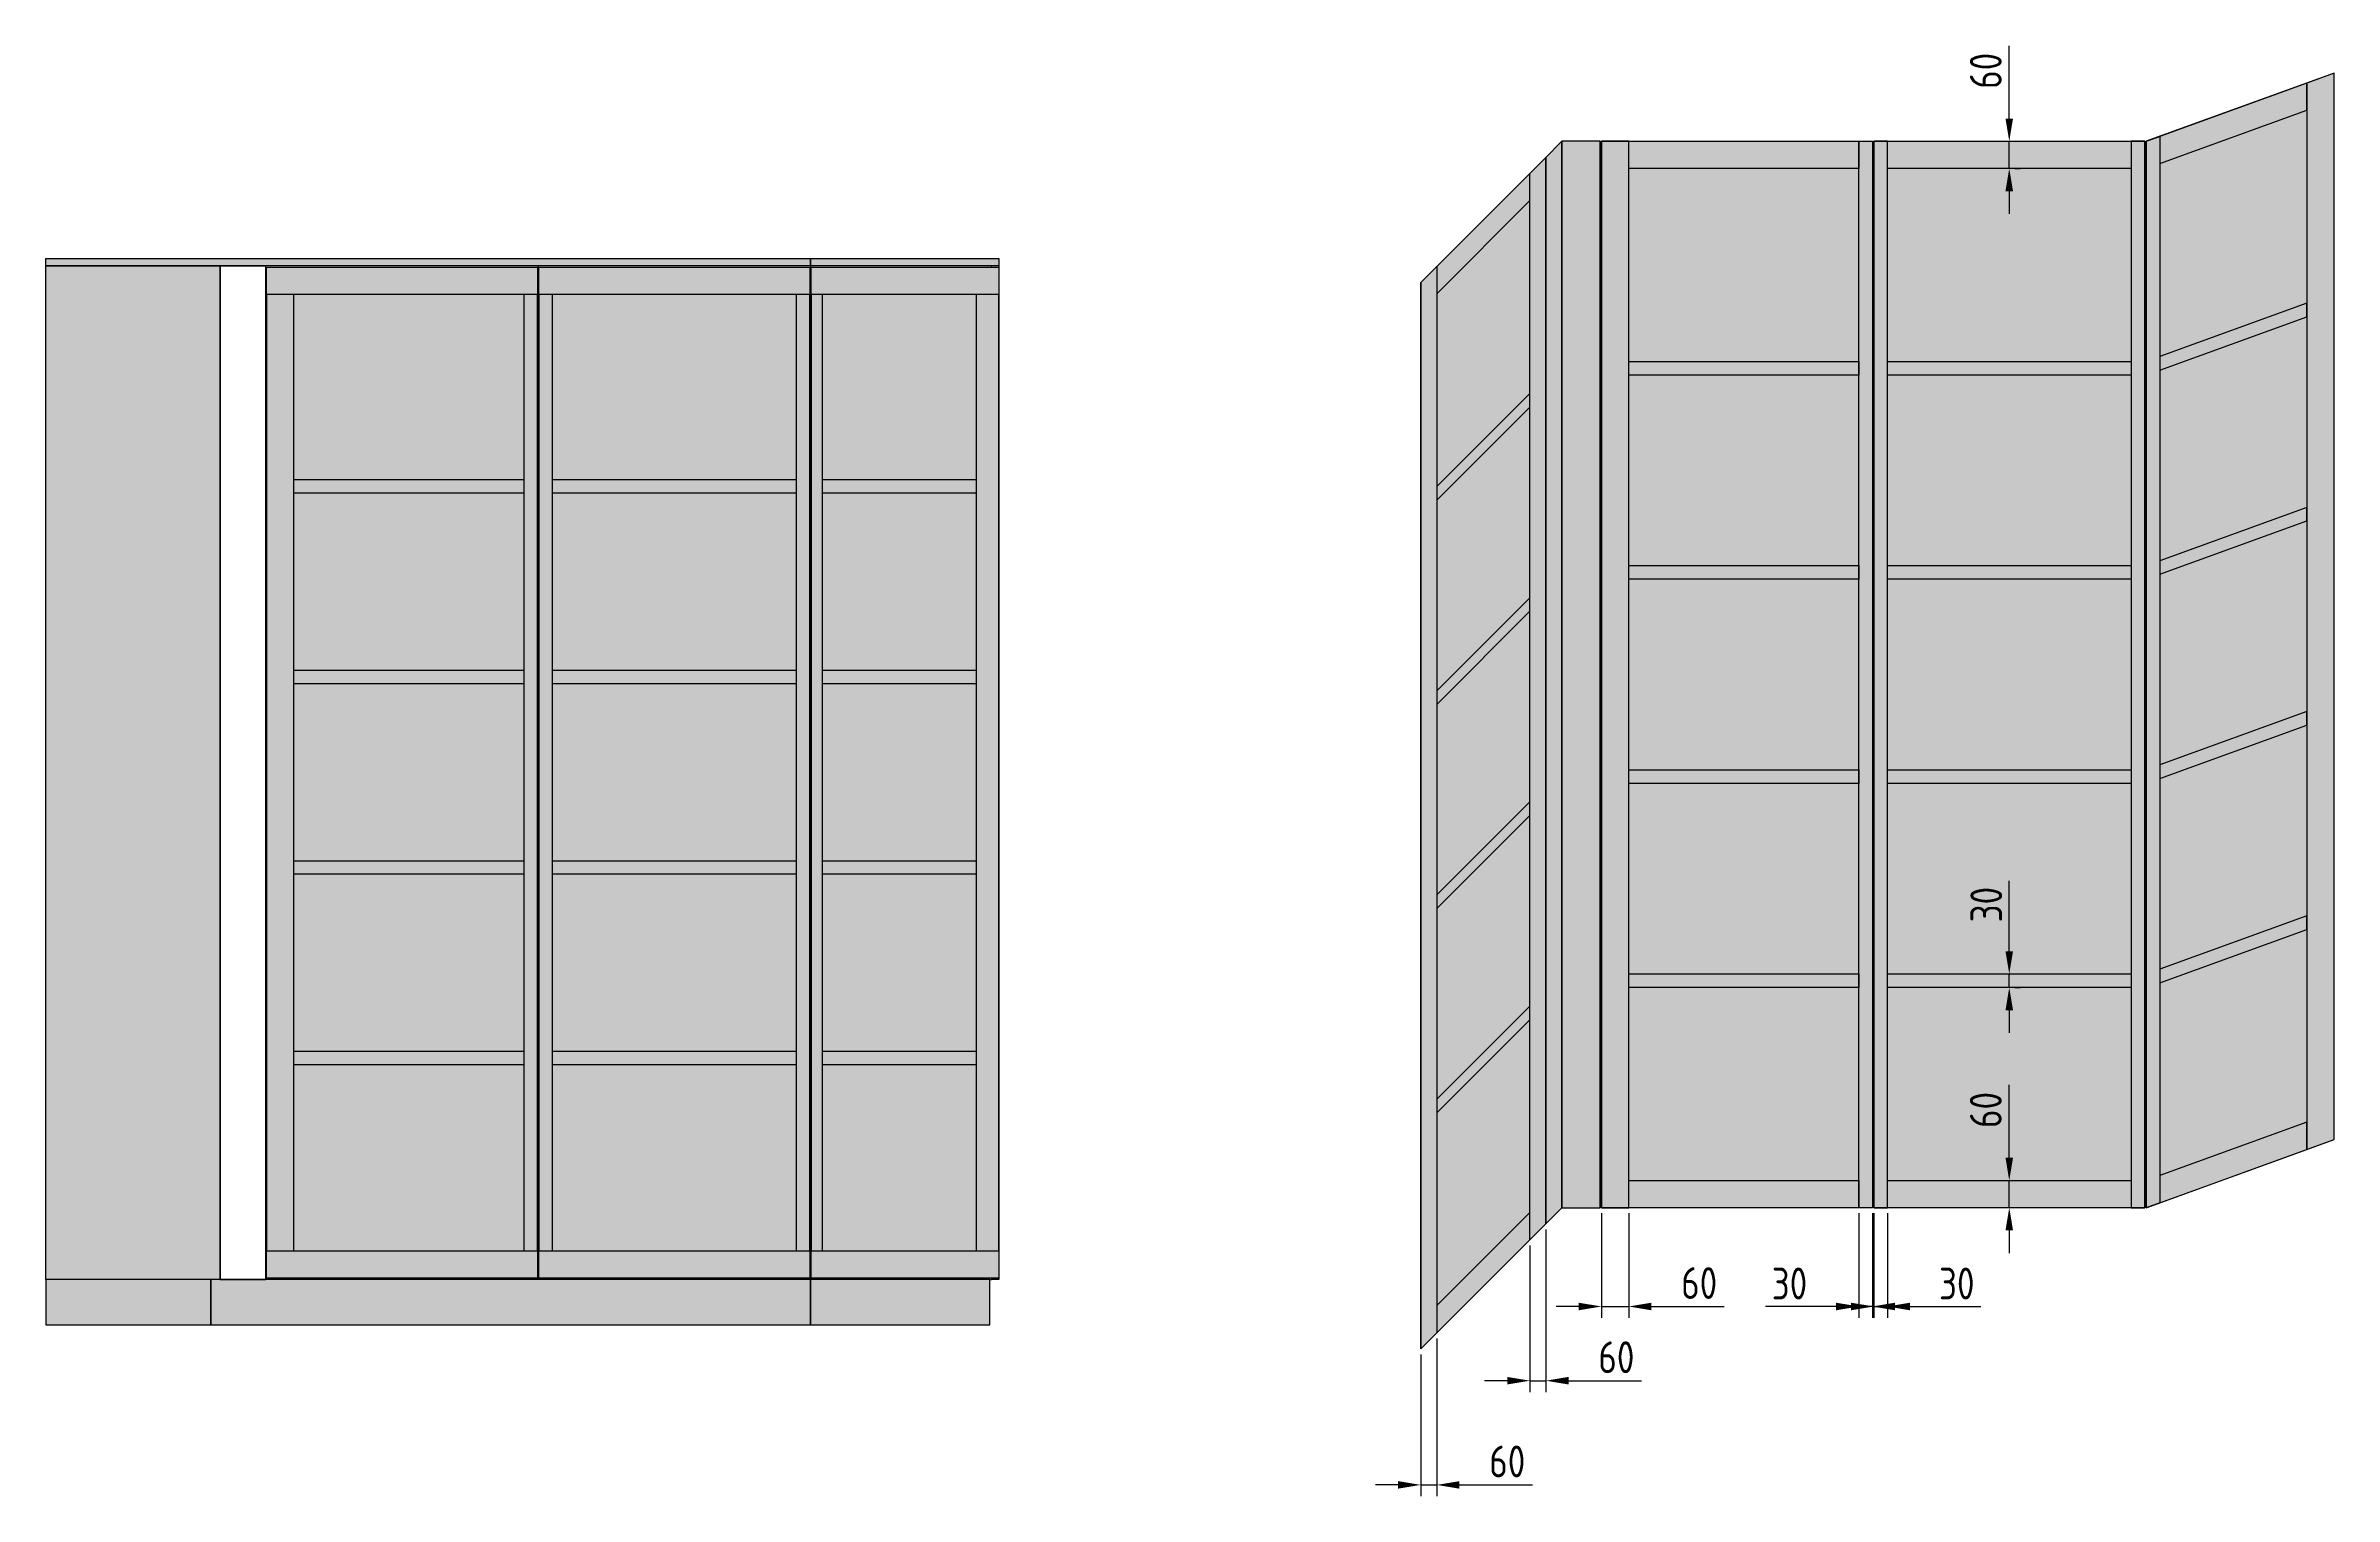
# Model space of a CAD drawing. Header units: millimetres. Extents: x 1713 to 34496, y -3951 to 7152.
# Drawn here: x 1713 to 6755, y 3052 to 6249 of the extents above; entities that cross this region are included whole.
import ezdxf

# ---------------------------------------------------------------- set-up
doc = ezdxf.new("R2010")
doc.units = ezdxf.units.MM
doc.layers.add('awcad.layer.СКД_технические_средства', color=7, linetype='Continuous', lineweight=30)
doc.styles.add('awcad.labels', font='eskd.shx')
doc.dimstyles.new('awcad.dim.building', dxfattribs={"dimtxt": 3.5, "dimasz": 2.5, "dimexe": 1.25, "dimexo": 0.625, "dimtad": 1, "dimtxsty": 'awcad.labels', "dimcen": 2.5, "dimadec": 0, "dimazin": 0, "dimtfac": 1, "dimtmove": 0, "dimatfit": 3, "dimldrblk": 'NONE', "dimfxl": 1, "dimarcsym": 0})

# ---------------------------------------------------------------- blocks, each defined once
blk = doc.blocks.new('*D81')
at = {"layer": 'awcad.layer.СКД_технические_средства', "color": 0, "linetype": 'ByBlock', "lineweight": -2, "transparency": 16777216}
for p, q in [((5140.2, 3675.8), (5140.2, 3445.5)), ((5200.2, 3675.8), (5200.2, 3445.5)), ((5090.2, 3470.5), (5040.2, 3470.5)), ((5140.2, 3470.5), (5200.2, 3470.5)), ((5250.2, 3470.5), (5410.8, 3470.5))]:
    blk.add_line(p, q, dxfattribs=at)
at = {"layer": 'awcad.layer.СКД_технические_средства', "color": 0, "linetype": 'ByBlock', "transparency": 16777216}
for points in [[(5090.2, 3478.8), (5090.2, 3462.1), (5140.2, 3470.5)], [(5250.2, 3478.8), (5250.2, 3462.1), (5200.2, 3470.5)]]:
    blk.add_solid(points, dxfattribs=at)
at = {"layer": 'Defpoints', "color": 0, "linetype": 'ByBlock', "transparency": 16777216}
for p in [(5140.2, 3688.3), (5200.2, 3688.3), (5200.2, 3470.5)]:
    blk.add_point(p, dxfattribs=at)
at = {"layer": 'awcad.layer.СКД_технические_средства', "color": 0, "linetype": 'ByBlock', "lineweight": -2, "transparency": 16777216, "insert": (5355.5, 3522.1), "char_height": 70, "attachment_point": 5, "style": 'awcad.labels'}
blk.add_mtext('60', dxfattribs=at)
blk = doc.blocks.new('_None')
blk = doc.blocks.new('*D78')
at = {"layer": 'awcad.layer.СКД_технические_средства', "color": 0, "linetype": 'ByBlock', "lineweight": -2, "transparency": 16777216}
for p, q in [((5707.2, 3675.8), (5707.2, 3445.5)), ((5737.2, 3675.8), (5737.2, 3445.5)), ((5657.2, 3470.5), (5501.6, 3470.5)), ((5737.2, 3470.5), (5707.2, 3470.5)), ((5787.2, 3470.5), (5837.2, 3470.5))]:
    blk.add_line(p, q, dxfattribs=at)
at = {"layer": 'awcad.layer.СКД_технические_средства', "color": 0, "linetype": 'ByBlock', "transparency": 16777216}
for points in [[(5657.2, 3478.8), (5657.2, 3462.1), (5707.2, 3470.5)], [(5787.2, 3478.8), (5787.2, 3462.1), (5737.2, 3470.5)]]:
    blk.add_solid(points, dxfattribs=at)
at = {"layer": 'Defpoints', "color": 0, "linetype": 'ByBlock', "transparency": 16777216}
for p in [(5707.2, 3688.3), (5737.2, 3688.3), (5737.2, 3470.5)]:
    blk.add_point(p, dxfattribs=at)
at = {"layer": 'awcad.layer.СКД_технические_средства', "color": 0, "linetype": 'ByBlock', "lineweight": -2, "transparency": 16777216, "insert": (5554.4, 3521.1), "char_height": 70, "attachment_point": 5, "style": 'awcad.labels'}
blk.add_mtext('30', dxfattribs=at)
blk = doc.blocks.new('*D75')
at = {"layer": 'awcad.layer.СКД_технические_средства', "color": 0, "linetype": 'ByBlock', "lineweight": -2, "transparency": 16777216}
for p, q in [((5740.2, 3675.8), (5740.2, 3445.5)), ((5770.2, 3675.8), (5770.2, 3445.5)), ((5690.2, 3470.5), (5640.2, 3470.5)), ((5740.2, 3470.5), (5770.2, 3470.5)), ((5820.2, 3470.5), (5975.8, 3470.5))]:
    blk.add_line(p, q, dxfattribs=at)
at = {"layer": 'awcad.layer.СКД_технические_средства', "color": 0, "linetype": 'ByBlock', "transparency": 16777216}
for points in [[(5690.2, 3478.8), (5690.2, 3462.1), (5740.2, 3470.5)], [(5820.2, 3478.8), (5820.2, 3462.1), (5770.2, 3470.5)]]:
    blk.add_solid(points, dxfattribs=at)
at = {"layer": 'Defpoints', "color": 0, "linetype": 'ByBlock', "transparency": 16777216}
for p in [(5740.2, 3688.3), (5770.2, 3688.3), (5770.2, 3470.5)]:
    blk.add_point(p, dxfattribs=at)
at = {"layer": 'awcad.layer.СКД_технические_средства', "color": 0, "linetype": 'ByBlock', "lineweight": -2, "transparency": 16777216, "insert": (5923, 3521.1), "char_height": 70, "attachment_point": 5, "style": 'awcad.labels'}
blk.add_mtext('30', dxfattribs=at)
blk = doc.blocks.new('*D84')
at = {"layer": 'awcad.layer.СКД_технические_средства', "color": 0, "linetype": 'ByBlock', "lineweight": -2, "transparency": 16777216}
for p, q in [((4777.4, 3400), (4777.4, 3052.3)), ((4742.1, 3364.6), (4742.1, 3052.3)), ((4692.1, 3077.3), (4642.1, 3077.3)), ((4742.1, 3077.3), (4777.4, 3077.3)), ((4827.4, 3077.3), (4988, 3077.3))]:
    blk.add_line(p, q, dxfattribs=at)
at = {"layer": 'awcad.layer.СКД_технические_средства', "color": 0, "linetype": 'ByBlock', "transparency": 16777216}
for points in [[(4692.1, 3085.6), (4692.1, 3069), (4742.1, 3077.3)], [(4827.4, 3085.6), (4827.4, 3069), (4777.4, 3077.3)]]:
    blk.add_solid(points, dxfattribs=at)
at = {"layer": 'Defpoints', "color": 0, "linetype": 'ByBlock', "transparency": 16777216}
for p in [(4777.4, 3412.5), (4742.1, 3377.1), (4777.4, 3077.3)]:
    blk.add_point(p, dxfattribs=at)
at = {"layer": 'awcad.layer.СКД_технические_средства', "color": 0, "linetype": 'ByBlock', "lineweight": -2, "transparency": 16777216, "insert": (4932.7, 3129), "char_height": 70, "attachment_point": 5, "style": 'awcad.labels'}
blk.add_mtext('60', dxfattribs=at)
blk = doc.blocks.new('*D87')
at = {"layer": 'awcad.layer.СКД_технические_средства', "color": 0, "linetype": 'ByBlock', "lineweight": -2, "transparency": 16777216}
for p, q in [((5017.8, 3640.4), (5017.8, 3281.9)), ((4982.5, 3605), (4982.5, 3281.9)), ((4932.5, 3306.9), (4882.5, 3306.9)), ((4982.5, 3306.9), (5017.8, 3306.9)), ((5067.8, 3306.9), (5228.4, 3306.9))]:
    blk.add_line(p, q, dxfattribs=at)
at = {"layer": 'awcad.layer.СКД_технические_средства', "color": 0, "linetype": 'ByBlock', "transparency": 16777216}
for points in [[(4932.5, 3315.3), (4932.5, 3298.6), (4982.5, 3306.9)], [(5067.8, 3315.3), (5067.8, 3298.6), (5017.8, 3306.9)]]:
    blk.add_solid(points, dxfattribs=at)
at = {"layer": 'Defpoints', "color": 0, "linetype": 'ByBlock', "transparency": 16777216}
for p in [(5017.8, 3652.9), (4982.5, 3617.5), (5017.8, 3306.9)]:
    blk.add_point(p, dxfattribs=at)
at = {"layer": 'awcad.layer.СКД_технические_средства', "color": 0, "linetype": 'ByBlock', "lineweight": -2, "transparency": 16777216, "insert": (5173.1, 3358.6), "char_height": 70, "attachment_point": 5, "style": 'awcad.labels'}
blk.add_mtext('60', dxfattribs=at)
blk = doc.blocks.new('*D90')
at = {"layer": 'awcad.layer.СКД_технические_средства', "color": 0, "linetype": 'ByBlock', "lineweight": -2, "transparency": 16777216}
for p, q in [((6038.7, 3798.3), (6038.7, 3958.9)), ((6038.7, 3688.3), (6038.7, 3748.3)), ((6051.2, 3748.3), (6063.7, 3748.3)), ((6051.2, 3688.3), (6063.7, 3688.3)), ((6038.7, 3638.3), (6038.7, 3588.3))]:
    blk.add_line(p, q, dxfattribs=at)
at = {"layer": 'awcad.layer.СКД_технические_средства', "color": 0, "linetype": 'ByBlock', "transparency": 16777216}
for points in [[(6030.4, 3798.3), (6047, 3798.3), (6038.7, 3748.3)], [(6030.4, 3638.3), (6047, 3638.3), (6038.7, 3688.3)]]:
    blk.add_solid(points, dxfattribs=at)
at = {"layer": 'Defpoints', "color": 0, "linetype": 'ByBlock', "transparency": 16777216}
for p in [(6038.7, 3748.3), (6038.7, 3748.3), (6038.7, 3688.3)]:
    blk.add_point(p, dxfattribs=at)
at = {"layer": 'awcad.layer.СКД_технические_средства', "color": 0, "linetype": 'ByBlock', "lineweight": -2, "transparency": 16777216, "insert": (5987, 3903.6), "char_height": 70, "attachment_point": 5, "rotation": 90, "style": 'awcad.labels'}
blk.add_mtext('60', dxfattribs=at)
blk = doc.blocks.new('*D93')
at = {"layer": 'awcad.layer.СКД_технические_средства', "color": 0, "linetype": 'ByBlock', "lineweight": -2, "transparency": 16777216}
for p, q in [((6038.7, 4253.3), (6038.7, 4408.9)), ((6038.7, 4173.3), (6038.7, 4203.3)), ((6051.2, 4203.3), (6063.7, 4203.3)), ((6051.2, 4173.3), (6063.7, 4173.3)), ((6038.7, 4123.3), (6038.7, 4073.3))]:
    blk.add_line(p, q, dxfattribs=at)
at = {"layer": 'awcad.layer.СКД_технические_средства', "color": 0, "linetype": 'ByBlock', "transparency": 16777216}
for points in [[(6030.4, 4253.3), (6047, 4253.3), (6038.7, 4203.3)], [(6030.4, 4123.3), (6047, 4123.3), (6038.7, 4173.3)]]:
    blk.add_solid(points, dxfattribs=at)
at = {"layer": 'Defpoints', "color": 0, "linetype": 'ByBlock', "transparency": 16777216}
for p in [(6038.7, 4203.3), (6038.7, 4203.3), (6038.7, 4173.3)]:
    blk.add_point(p, dxfattribs=at)
at = {"layer": 'awcad.layer.СКД_технические_средства', "color": 0, "linetype": 'ByBlock', "lineweight": -2, "transparency": 16777216, "insert": (5988.1, 4356.1), "char_height": 70, "attachment_point": 5, "rotation": 90, "style": 'awcad.labels'}
blk.add_mtext('30', dxfattribs=at)
blk = doc.blocks.new('*D96')
at = {"layer": 'awcad.layer.СКД_технические_средства', "color": 0, "linetype": 'ByBlock', "lineweight": -2, "transparency": 16777216}
for p, q in [((6038.7, 6088.3), (6038.7, 6248.9)), ((6038.7, 5978.3), (6038.7, 6038.3)), ((6051.2, 6038.3), (6063.7, 6038.3)), ((6051.2, 5978.3), (6063.7, 5978.3)), ((6038.7, 5928.3), (6038.7, 5878.3))]:
    blk.add_line(p, q, dxfattribs=at)
at = {"layer": 'awcad.layer.СКД_технические_средства', "color": 0, "linetype": 'ByBlock', "transparency": 16777216}
for points in [[(6030.4, 6088.3), (6047, 6088.3), (6038.7, 6038.3)], [(6030.4, 5928.3), (6047, 5928.3), (6038.7, 5978.3)]]:
    blk.add_solid(points, dxfattribs=at)
at = {"layer": 'Defpoints', "color": 0, "linetype": 'ByBlock', "transparency": 16777216}
for p in [(6038.7, 6038.3), (6038.7, 6038.3), (6038.7, 5978.3)]:
    blk.add_point(p, dxfattribs=at)
at = {"layer": 'awcad.layer.СКД_технические_средства', "color": 0, "linetype": 'ByBlock', "lineweight": -2, "transparency": 16777216, "insert": (5987, 6193.6), "char_height": 70, "attachment_point": 5, "rotation": 90, "style": 'awcad.labels'}
blk.add_mtext('60', dxfattribs=at)

msp = doc.modelspace()

# ---------------------------------------------------------------- hatches: boundary and pattern name
h = msp.add_hatch(color=41)
h.dxf.hatch_style = 1
h.paths.add_polyline_path([(4742.064, 3377.129), (5017.836, 3652.901), (5017.836, 6002.901), (4742.064, 5727.129)])
h.paths.add_polyline_path([(5017.836, 3652.901), (5053.191, 3688.256), (5053.191, 6038.256), (5017.836, 6002.901)])
h.paths.add_polyline_path([(5137.191, 6038.256), (5053.191, 6038.256), (5053.191, 3688.256), (5137.191, 3688.256)])
h.paths.add_polyline_path([(5737.191, 3688.256), (5140.191, 3688.256), (5140.191, 6038.256), (5737.191, 6038.256)])
h.paths.add_polyline_path([(6337.191, 3688.256), (5740.191, 3688.256), (5740.191, 6038.256), (6337.191, 6038.256)])
h.paths.add_polyline_path([(6340.191, 3688.256), (6754.691, 3838.256), (6754.691, 6188.256), (6340.191, 6038.256)])
h = msp.add_hatch(color=34)
h.dxf.hatch_style = 1
h.paths.add_polyline_path([(6694.691, 6166.699), (6370.191, 6049.113), (6370.191, 5989.113), (6694.691, 6106.699)])
h = msp.add_hatch(color=34)
h.dxf.hatch_style = 1
h.paths.add_polyline_path([(6694.691, 6166.699), (6694.691, 3816.699), (6754.691, 3838.256), (6754.691, 6188.256)])
h = msp.add_hatch(color=34)
h.dxf.hatch_style = 1
h.paths.add_polyline_path([(5017.836, 6002.901), (5017.836, 3652.901), (4982.48, 3617.546), (4982.48, 5967.546)])
h = msp.add_hatch(color=34)
h.dxf.hatch_style = 1
h.paths.add_polyline_path([(5140.191, 6038.256), (5140.191, 3688.256), (5200.191, 3688.256), (5200.191, 6038.256)])
h = msp.add_hatch(color=34)
h.dxf.hatch_style = 1
h.paths.add_polyline_path([(5200.191, 6038.256), (5707.191, 6038.256), (5707.191, 5978.256), (5200.191, 5978.256)])
h = msp.add_hatch(color=34)
h.dxf.hatch_style = 1
h.paths.add_polyline_path([(5737.191, 6038.256), (5737.191, 3688.256), (5707.191, 3688.256), (5707.191, 6038.256)])
h = msp.add_hatch(color=34)
h.dxf.hatch_style = 1
h.paths.add_polyline_path([(5740.191, 6038.256), (5740.191, 3688.256), (5770.191, 3688.256), (5770.191, 6038.256)])
h = msp.add_hatch(color=34)
h.dxf.hatch_style = 1
h.paths.add_polyline_path([(5770.191, 6038.256), (6307.191, 6038.256), (6307.191, 5978.256), (5770.191, 5978.256)])
h = msp.add_hatch(color=34)
h.dxf.hatch_style = 1
h.paths.add_polyline_path([(6307.191, 6038.256), (6307.191, 3688.256), (6337.191, 3688.256), (6337.191, 6038.256)])
h = msp.add_hatch(color=34)
h.dxf.hatch_style = 1
h.paths.add_polyline_path([(6370.191, 6049.113), (6370.191, 3699.113), (6340.191, 3688.256), (6340.191, 6038.256)])
h = msp.add_hatch(color=34)
h.dxf.hatch_style = 1
h.paths.add_polyline_path([(4982.48, 5907.546), (4982.48, 5967.546), (4777.419, 5762.485), (4777.419, 5702.485)])
h = msp.add_hatch(color=34)
h.dxf.hatch_style = 1
h.paths.add_polyline_path([(1712.685, 5763.94), (1712.685, 5779.94), (3397.685, 5779.94), (3397.685, 5763.94)], flags=17)
h.paths.add_polyline_path([(1712.685, 5763.94), (1712.685, 5779.94), (3397.685, 5779.94), (3397.685, 5763.94)], flags=17)
h = msp.add_hatch(color=34)
h.dxf.hatch_style = 1
h.paths.add_polyline_path([(1712.685, 5763.94), (1712.685, 5779.94), (3397.685, 5779.94), (3397.685, 5763.94)])
h = msp.add_hatch(color=34)
h.dxf.hatch_style = 1
h.paths.add_polyline_path([(2096.685, 3529.94), (1712.685, 3529.94), (1712.685, 5763.94), (2096.685, 5763.94)])
h = msp.add_hatch(color=41)
h.dxf.hatch_style = 1
h.paths.add_polyline_path([(2096.685, 3529.94), (2096.685, 5763.94), (2196.685, 5763.94), (2196.685, 3529.94)], flags=17)
edge = h.paths.add_edge_path(flags=17)
edge.add_line((2096.685, 3529.94), (2096.685, 5763.94))
edge.add_line((2096.685, 3529.94), (2196.685, 3529.94))
edge.add_line((2196.685, 5763.94), (2196.685, 3529.94))
edge.add_line((2096.685, 5763.94), (2196.685, 5763.94))
h.paths.add_polyline_path([(2196.685, 3529.94), (2096.685, 3529.94)], flags=0)
h = msp.add_hatch(color=41)
h.dxf.hatch_style = 1
h.paths.add_polyline_path([(2199.185, 3532.94), (2199.185, 5760.94), (2796.185, 5760.94), (2796.185, 3532.94)])
h = msp.add_hatch(color=34)
h.dxf.hatch_style = 1
h.paths.add_polyline_path([(2199.185, 5760.94), (2796.185, 5760.94), (2796.185, 5700.94), (2199.185, 5700.94)])
h = msp.add_hatch(color=41)
h.dxf.hatch_style = 1
h.paths.add_polyline_path([(2799.185, 3532.94), (2799.185, 5760.94), (3396.185, 5760.94), (3396.185, 3532.94)])
h = msp.add_hatch(color=34)
h.dxf.hatch_style = 1
h.paths.add_polyline_path([(2799.185, 5760.94), (3396.185, 5760.94), (3396.185, 5700.94), (2799.185, 5700.94)])
h = msp.add_hatch(color=34)
h.dxf.hatch_style = 1
h.paths.add_polyline_path([(3397.685, 5763.94), (3397.685, 5779.94), (3812.685, 5779.94), (3812.685, 5763.94)])
h = msp.add_hatch(color=41)
h.dxf.hatch_style = 1
h.paths.add_polyline_path([(3399.185, 3532.94), (3399.185, 5760.94), (3812.685, 5760.94), (3812.685, 3532.94)])
h = msp.add_hatch(color=34)
h.dxf.hatch_style = 1
h.paths.add_polyline_path([(3399.185, 5760.94), (3812.685, 5760.94), (3812.685, 5700.94), (3399.185, 5700.94)])
h = msp.add_hatch(color=34)
h.dxf.hatch_style = 1
h.paths.add_polyline_path([(4777.419, 5762.485), (4777.419, 3412.485), (4742.064, 3377.129), (4742.064, 5727.129)])
h = msp.add_hatch(color=34)
h.dxf.hatch_style = 1
h.paths.add_polyline_path([(2199.185, 5700.94), (2199.185, 3592.94), (2259.185, 3592.94), (2259.185, 5700.94)])
h = msp.add_hatch(color=34)
h.dxf.hatch_style = 1
h.paths.add_polyline_path([(2796.185, 5700.94), (2766.185, 5700.94), (2766.185, 3592.94), (2796.185, 3592.94)])
h = msp.add_hatch(color=34)
h.dxf.hatch_style = 1
h.paths.add_polyline_path([(2829.185, 5700.94), (2799.185, 5700.94), (2799.185, 3592.94), (2829.185, 3592.94)])
h = msp.add_hatch(color=34)
h.dxf.hatch_style = 1
h.paths.add_polyline_path([(3396.185, 5700.94), (3366.185, 5700.94), (3366.185, 3592.94), (3396.185, 3592.94)])
h = msp.add_hatch(color=34)
h.dxf.hatch_style = 1
h.paths.add_polyline_path([(3424.185, 5700.94), (3399.185, 5700.94), (3399.185, 3592.94), (3424.185, 3592.94)])
h = msp.add_hatch(color=34)
h.dxf.hatch_style = 1
h.paths.add_polyline_path([(3762.685, 5700.94), (3762.685, 3592.94), (3812.685, 3592.94), (3812.685, 5700.94)])
h = msp.add_hatch(color=34)
h.dxf.hatch_style = 1
h.paths.add_polyline_path([(6694.691, 5681.543), (6370.191, 5564.113), (6370.191, 5534.113), (6694.691, 5651.543)])
h = msp.add_hatch(color=34)
h.dxf.hatch_style = 1
h.paths.add_polyline_path([(5200.191, 5553.256), (5707.191, 5553.256), (5707.191, 5523.256), (5200.191, 5523.256)])
h = msp.add_hatch(color=34)
h.dxf.hatch_style = 1
h.paths.add_polyline_path([(5770.191, 5553.256), (6307.191, 5553.256), (6307.191, 5523.256), (5770.191, 5523.256)])
h = msp.add_hatch(color=34)
h.dxf.hatch_style = 1
h.paths.add_polyline_path([(4982.48, 5452.546), (4982.48, 5482.546), (4777.419, 5277.485), (4777.419, 5247.485)])
h = msp.add_hatch(color=34)
h.dxf.hatch_style = 1
h.paths.add_polyline_path([(2259.185, 5292.91), (2766.185, 5292.91), (2766.185, 5262.91), (2259.185, 5262.91)])
h = msp.add_hatch(color=34)
h.dxf.hatch_style = 1
h.paths.add_polyline_path([(2829.185, 5292.91), (3366.185, 5292.91), (3366.185, 5262.91), (2829.185, 5262.91)])
h = msp.add_hatch(color=34)
h.dxf.hatch_style = 1
h.paths.add_polyline_path([(3424.185, 5292.91), (3762.685, 5292.91), (3762.685, 5262.91), (3424.185, 5262.91)])
h = msp.add_hatch(color=34)
h.dxf.hatch_style = 1
h.paths.add_polyline_path([(6694.691, 5231.543), (6370.191, 5114.113), (6370.191, 5084.113), (6694.691, 5201.543)])
h = msp.add_hatch(color=34)
h.dxf.hatch_style = 1
h.paths.add_polyline_path([(5200.191, 5103.256), (5707.191, 5103.256), (5707.191, 5073.256), (5200.191, 5073.256)])
h = msp.add_hatch(color=34)
h.dxf.hatch_style = 1
h.paths.add_polyline_path([(5770.191, 5103.256), (6307.191, 5103.256), (6307.191, 5073.256), (5770.191, 5073.256)])
h = msp.add_hatch(color=34)
h.dxf.hatch_style = 1
h.paths.add_polyline_path([(4982.48, 5002.546), (4982.48, 5032.546), (4777.419, 4827.485), (4777.419, 4797.485)])
h = msp.add_hatch(color=34)
h.dxf.hatch_style = 1
h.paths.add_polyline_path([(2259.185, 4872.91), (2766.185, 4872.91), (2766.185, 4842.91), (2259.185, 4842.91)])
h = msp.add_hatch(color=34)
h.dxf.hatch_style = 1
h.paths.add_polyline_path([(2829.185, 4872.91), (3366.185, 4872.91), (3366.185, 4842.91), (2829.185, 4842.91)])
h = msp.add_hatch(color=34)
h.dxf.hatch_style = 1
h.paths.add_polyline_path([(3424.185, 4872.91), (3762.685, 4872.91), (3762.685, 4842.91), (3424.185, 4842.91)])
h = msp.add_hatch(color=34)
h.dxf.hatch_style = 1
h.paths.add_polyline_path([(6694.691, 4781.543), (6370.191, 4664.113), (6370.191, 4634.113), (6694.691, 4751.543)])
h = msp.add_hatch(color=34)
h.dxf.hatch_style = 1
h.paths.add_polyline_path([(5200.191, 4653.256), (5707.191, 4653.256), (5707.191, 4623.256), (5200.191, 4623.256)])
h = msp.add_hatch(color=34)
h.dxf.hatch_style = 1
h.paths.add_polyline_path([(5770.191, 4653.256), (6307.191, 4653.256), (6307.191, 4623.256), (5770.191, 4623.256)])
h = msp.add_hatch(color=34)
h.dxf.hatch_style = 1
h.paths.add_polyline_path([(4982.48, 4552.546), (4982.48, 4582.546), (4777.419, 4377.485), (4777.419, 4347.485)])
h = msp.add_hatch(color=34)
h.dxf.hatch_style = 1
h.paths.add_polyline_path([(2259.185, 4452.91), (2766.185, 4452.91), (2766.185, 4422.91), (2259.185, 4422.91)])
h = msp.add_hatch(color=34)
h.dxf.hatch_style = 1
h.paths.add_polyline_path([(2829.185, 4452.91), (3366.185, 4452.91), (3366.185, 4422.91), (2829.185, 4422.91)])
h = msp.add_hatch(color=34)
h.dxf.hatch_style = 1
h.paths.add_polyline_path([(3424.185, 4452.91), (3762.685, 4452.91), (3762.685, 4422.91), (3424.185, 4422.91)])
h = msp.add_hatch(color=34)
h.dxf.hatch_style = 1
h.paths.add_polyline_path([(6694.691, 4331.543), (6370.191, 4214.113), (6370.191, 4184.113), (6694.691, 4301.543)])
h = msp.add_hatch(color=34)
h.dxf.hatch_style = 1
h.paths.add_polyline_path([(5200.191, 4203.256), (5707.191, 4203.256), (5707.191, 4173.256), (5200.191, 4173.256)])
h = msp.add_hatch(color=34)
h.dxf.hatch_style = 1
h.paths.add_polyline_path([(5770.191, 4203.256), (6307.191, 4203.256), (6307.191, 4173.256), (5770.191, 4173.256)])
h = msp.add_hatch(color=34)
h.dxf.hatch_style = 1
h.paths.add_polyline_path([(4982.48, 4102.546), (4982.48, 4132.546), (4777.419, 3927.485), (4777.419, 3897.485)])
h = msp.add_hatch(color=34)
h.dxf.hatch_style = 1
h.paths.add_polyline_path([(2259.185, 4032.91), (2766.185, 4032.91), (2766.185, 4002.91), (2259.185, 4002.91)])
h = msp.add_hatch(color=34)
h.dxf.hatch_style = 1
h.paths.add_polyline_path([(2829.185, 4032.91), (3366.185, 4032.91), (3366.185, 4002.91), (2829.185, 4002.91)])
h = msp.add_hatch(color=34)
h.dxf.hatch_style = 1
h.paths.add_polyline_path([(3424.185, 4032.91), (3762.685, 4032.91), (3762.685, 4002.91), (3424.185, 4002.91)])
h = msp.add_hatch(color=34)
h.dxf.hatch_style = 1
h.paths.add_polyline_path([(6694.691, 3876.699), (6370.191, 3759.113), (6370.191, 3699.113), (6694.691, 3816.699)])
h = msp.add_hatch(color=34)
h.dxf.hatch_style = 1
h.paths.add_polyline_path([(5200.191, 3748.256), (5707.191, 3748.256), (5707.191, 3688.256), (5200.191, 3688.256)])
h = msp.add_hatch(color=34)
h.dxf.hatch_style = 1
h.paths.add_polyline_path([(5770.191, 3748.256), (6307.191, 3748.256), (6307.191, 3688.256), (5770.191, 3688.256)])
h = msp.add_hatch(color=34)
h.dxf.hatch_style = 1
h.paths.add_polyline_path([(4982.48, 3617.546), (4982.48, 3677.546), (4777.419, 3472.485), (4777.419, 3412.485)])
h = msp.add_hatch(color=34)
h.dxf.hatch_style = 1
h.paths.add_polyline_path([(2199.185, 3592.94), (2796.185, 3592.94), (2796.185, 3532.94), (2199.185, 3532.94)])
h = msp.add_hatch(color=34)
h.dxf.hatch_style = 1
h.paths.add_polyline_path([(2199.185, 3592.94), (2796.185, 3592.94), (2796.185, 3532.94), (2199.185, 3532.94)])
h = msp.add_hatch(color=34)
h.dxf.hatch_style = 1
h.paths.add_polyline_path([(2799.185, 3592.94), (3396.185, 3592.94), (3396.185, 3532.94), (2799.185, 3532.94)])
h = msp.add_hatch(color=34)
h.dxf.hatch_style = 1
h.paths.add_polyline_path([(3399.185, 3592.94), (3812.685, 3592.94), (3812.685, 3532.94), (3399.185, 3532.94)])
h = msp.add_hatch(color=34)
h.dxf.hatch_style = 1
h.paths.add_polyline_path([(1712.685, 3429.94), (2076.685, 3429.94), (2076.685, 3529.94), (1712.685, 3529.94)])
h = msp.add_hatch(color=34)
h.dxf.hatch_style = 1
h.paths.add_polyline_path([(2076.685, 3429.94), (3397.685, 3429.94), (3397.685, 3529.94), (2076.685, 3529.94)])
h = msp.add_hatch(color=34)
h.dxf.hatch_style = 1
h.paths.add_polyline_path([(3397.685, 3429.94), (3792.685, 3429.94), (3792.685, 3529.94), (3397.685, 3529.94)])

# ---------------------------------------------------------------- linework, layer by layer
for p, q in [((6694.691, 6106.699), (6694.691, 6166.699)), ((6754.691, 6038.256), (6754.691, 6188.256)), ((5053.191, 6038.256), (5017.836, 6002.901)), ((5140.191, 6003.256), (5140.191, 6033.256)), ((5740.191, 6003.256), (5740.191, 6033.256)), ((5053.191, 3688.256), (5017.836, 3652.901))]:
    msp.add_line(p, q)
at = {"color": 43}
for points in [[(6340.191, 3688.256), (6754.691, 3838.256), (6754.691, 6188.256), (6340.191, 6038.256)], [(4742.064, 3377.129), (5017.836, 3652.901), (5017.836, 6002.901), (4742.064, 5727.129)], [(5017.836, 3652.901), (5053.191, 3688.256), (5053.191, 6038.256), (5017.836, 6002.901)], [(1712.685, 5763.94), (1712.685, 5779.94), (3397.685, 5779.94), (3397.685, 5763.94), (1712.685, 5763.94)], [(2096.685, 3529.94), (1712.685, 3529.94), (1712.685, 5763.94), (2096.685, 5763.94)], [(2199.185, 3532.94), (2199.185, 5760.94), (2796.185, 5760.94), (2796.185, 3532.94)], [(2199.185, 5760.94), (2796.185, 5760.94), (2796.185, 5700.94), (2199.185, 5700.94)], [(2799.185, 3532.94), (2799.185, 5760.94), (3396.185, 5760.94), (3396.185, 3532.94)], [(2799.185, 5760.94), (3396.185, 5760.94), (3396.185, 5700.94), (2799.185, 5700.94)], [(3397.685, 5763.94), (3397.685, 5779.94), (3812.685, 5779.94), (3812.685, 5763.94)], [(3399.185, 3532.94), (3399.185, 5760.94), (3812.685, 5760.94), (3812.685, 3532.94)], [(3399.185, 5760.94), (3812.685, 5760.94), (3812.685, 5700.94), (3399.185, 5700.94)], [(2199.185, 5700.94), (2199.185, 3592.94), (2259.185, 3592.94), (2259.185, 5700.94)], [(2796.185, 5700.94), (2766.185, 5700.94), (2766.185, 3592.94), (2796.185, 3592.94)], [(2829.185, 5700.94), (2799.185, 5700.94), (2799.185, 3592.94), (2829.185, 3592.94)], [(3396.185, 5700.94), (3366.185, 5700.94), (3366.185, 3592.94), (3396.185, 3592.94)], [(3424.185, 5700.94), (3399.185, 5700.94), (3399.185, 3592.94), (3424.185, 3592.94)], [(3762.685, 5700.94), (3762.685, 3592.94), (3812.685, 3592.94), (3812.685, 5700.94)], [(2199.185, 3592.94), (2796.185, 3592.94), (2796.185, 3532.94), (2199.185, 3532.94)], [(2199.185, 3592.94), (2796.185, 3592.94), (2796.185, 3532.94), (2199.185, 3532.94)], [(2799.185, 3592.94), (3396.185, 3592.94), (3396.185, 3532.94), (2799.185, 3532.94)], [(3399.185, 3592.94), (3812.685, 3592.94), (3812.685, 3532.94), (3399.185, 3532.94)], [(1712.685, 3429.94), (2076.685, 3429.94), (2076.685, 3529.94), (1712.685, 3529.94)], [(2076.685, 3429.94), (3397.685, 3429.94), (3397.685, 3529.94), (2076.685, 3529.94)], [(3397.685, 3429.94), (3792.685, 3429.94), (3792.685, 3529.94), (3397.685, 3529.94)]]:
    msp.add_lwpolyline(points, close=True, dxfattribs=at)
at = {"color": 251}
for points in [[(6694.691, 6166.699), (6370.191, 6049.113), (6370.191, 5989.113), (6694.691, 6106.699)], [(5200.191, 6038.256), (5707.191, 6038.256), (5707.191, 5978.256), (5200.191, 5978.256)], [(5770.191, 6038.256), (6307.191, 6038.256), (6307.191, 5978.256), (5770.191, 5978.256)], [(4982.48, 5907.546), (4982.48, 5967.546), (4777.419, 5762.485), (4777.419, 5702.485)], [(6694.691, 5681.543), (6370.191, 5564.113), (6370.191, 5534.113), (6694.691, 5651.543)], [(5200.191, 5553.256), (5707.191, 5553.256), (5707.191, 5523.256), (5200.191, 5523.256)], [(5770.191, 5553.256), (6307.191, 5553.256), (6307.191, 5523.256), (5770.191, 5523.256)], [(4982.48, 5452.546), (4982.48, 5482.546), (4777.419, 5277.485), (4777.419, 5247.485)], [(2259.185, 5292.91), (2766.185, 5292.91), (2766.185, 5262.91), (2259.185, 5262.91)], [(2829.185, 5292.91), (3366.185, 5292.91), (3366.185, 5262.91), (2829.185, 5262.91)], [(3424.185, 5292.91), (3762.685, 5292.91), (3762.685, 5262.91), (3424.185, 5262.91)], [(6694.691, 5231.543), (6370.191, 5114.113), (6370.191, 5084.113), (6694.691, 5201.543)], [(5200.191, 5103.256), (5707.191, 5103.256), (5707.191, 5073.256), (5200.191, 5073.256)], [(5770.191, 5103.256), (6307.191, 5103.256), (6307.191, 5073.256), (5770.191, 5073.256)], [(4982.48, 5002.546), (4982.48, 5032.546), (4777.419, 4827.485), (4777.419, 4797.485)], [(2259.185, 4872.91), (2766.185, 4872.91), (2766.185, 4842.91), (2259.185, 4842.91)], [(2829.185, 4872.91), (3366.185, 4872.91), (3366.185, 4842.91), (2829.185, 4842.91)], [(3424.185, 4872.91), (3762.685, 4872.91), (3762.685, 4842.91), (3424.185, 4842.91)], [(6694.691, 4781.543), (6370.191, 4664.113), (6370.191, 4634.113), (6694.691, 4751.543)], [(5200.191, 4653.256), (5707.191, 4653.256), (5707.191, 4623.256), (5200.191, 4623.256)], [(5770.191, 4653.256), (6307.191, 4653.256), (6307.191, 4623.256), (5770.191, 4623.256)], [(4982.48, 4552.546), (4982.48, 4582.546), (4777.419, 4377.485), (4777.419, 4347.485)], [(2259.185, 4452.91), (2766.185, 4452.91), (2766.185, 4422.91), (2259.185, 4422.91)], [(2829.185, 4452.91), (3366.185, 4452.91), (3366.185, 4422.91), (2829.185, 4422.91)], [(3424.185, 4452.91), (3762.685, 4452.91), (3762.685, 4422.91), (3424.185, 4422.91)], [(6694.691, 4331.543), (6370.191, 4214.113), (6370.191, 4184.113), (6694.691, 4301.543)], [(5200.191, 4203.256), (5707.191, 4203.256), (5707.191, 4173.256), (5200.191, 4173.256)], [(5770.191, 4203.256), (6307.191, 4203.256), (6307.191, 4173.256), (5770.191, 4173.256)], [(4982.48, 4102.546), (4982.48, 4132.546), (4777.419, 3927.485), (4777.419, 3897.485)], [(2259.185, 4032.91), (2766.185, 4032.91), (2766.185, 4002.91), (2259.185, 4002.91)], [(2829.185, 4032.91), (3366.185, 4032.91), (3366.185, 4002.91), (2829.185, 4002.91)], [(3424.185, 4032.91), (3762.685, 4032.91), (3762.685, 4002.91), (3424.185, 4002.91)], [(6694.691, 3876.699), (6370.191, 3759.113), (6370.191, 3699.113), (6694.691, 3816.699)], [(5200.191, 3748.256), (5707.191, 3748.256), (5707.191, 3688.256), (5200.191, 3688.256)], [(5770.191, 3748.256), (6307.191, 3748.256), (6307.191, 3688.256), (5770.191, 3688.256)], [(4982.48, 3617.546), (4982.48, 3677.546), (4777.419, 3472.485), (4777.419, 3412.485)]]:
    msp.add_lwpolyline(points, close=True, dxfattribs=at)
for points in [[(6694.691, 6166.699), (6694.691, 3816.699), (6754.691, 3838.256), (6754.691, 6188.256)], [(5017.836, 6002.901), (5017.836, 3652.901), (4982.48, 3617.546), (4982.48, 5967.546)], [(5137.191, 6038.256), (5053.191, 6038.256), (5053.191, 3688.256), (5137.191, 3688.256)], [(5737.191, 3688.256), (5140.191, 3688.256), (5140.191, 6038.256), (5737.191, 6038.256)], [(5140.191, 6038.256), (5140.191, 3688.256), (5200.191, 3688.256), (5200.191, 6038.256)], [(5737.191, 6038.256), (5737.191, 3688.256), (5707.191, 3688.256), (5707.191, 6038.256)], [(6337.191, 3688.256), (5740.191, 3688.256), (5740.191, 6038.256), (6337.191, 6038.256)], [(5740.191, 6038.256), (5740.191, 3688.256), (5770.191, 3688.256), (5770.191, 6038.256)], [(6307.191, 6038.256), (6307.191, 3688.256), (6337.191, 3688.256), (6337.191, 6038.256)], [(6370.191, 6049.113), (6370.191, 3699.113), (6340.191, 3688.256), (6340.191, 6038.256)], [(4777.419, 5762.485), (4777.419, 3412.485), (4742.064, 3377.129), (4742.064, 5727.129)]]:
    msp.add_lwpolyline(points, close=True)
at = {"color": 43}
for points in [[(2096.685, 3529.94), (2096.685, 5763.94), (2196.685, 5763.94), (2196.685, 3529.94), (2096.685, 3529.94), (2196.685, 3529.94)], [(2797.685, 5763.94), (2797.685, 3529.94)], [(3397.685, 5763.94), (3397.685, 3529.94)], [(3812.685, 5763.94), (3812.685, 3529.94), (3796.685, 3529.94)], [(3796.685, 5763.94), (3796.685, 5760.94)], [(3792.685, 3529.94), (3796.685, 3529.94)], [(3796.685, 3532.94), (3796.685, 3529.94)]]:
    msp.add_lwpolyline(points, dxfattribs=at)

# ---------------------------------------------------------------- dimensions: what is measured, and where the dimension line sits
at = {"layer": 'awcad.layer.СКД_технические_средства', "color": 253, "linetype": 'ByBlock', "lineweight": -2}
for base, p1, p2, picture, middle in [((6038.691, 6038.256), (6038.691, 5978.256), (6038.691, 6038.256), '*D96', (5987.049, 6193.56)), ((6038.691, 4203.256), (6038.691, 4173.256), (6038.691, 4203.256), '*D93', (5988.084, 4356.06)), ((6038.691, 3748.256), (6038.691, 3688.256), (6038.691, 3748.256), '*D90', (5987.049, 3903.56))]:
    dim = msp.add_linear_dim(base=base, p1=p1, p2=p2, angle=90, dimstyle='awcad.dim.building', dxfattribs=at)
    dim.commit()
    dim.dimension.update_dxf_attribs({"geometry": picture, "text_midpoint": middle})
dim = msp.add_linear_dim(base=(5200.191, 3470.481), p1=(5140.191, 3688.256), p2=(5200.191, 3688.256), dimstyle='awcad.dim.building', dxfattribs=at)
dim.commit()
dim.dimension.update_dxf_attribs({"geometry": '*D81', "text_midpoint": (5355.494, 3522.123)})
for base, p1, p2, picture, middle in [((5737.191, 3470.481), (5707.191, 3688.256), (5737.191, 3688.256), '*D78', (5554.388, 3470.481)), ((5770.191, 3470.481), (5740.191, 3688.256), (5770.191, 3688.256), '*D75', (5922.994, 3470.481))]:
    dim = msp.add_linear_dim(base=base, p1=p1, p2=p2, dimstyle='awcad.dim.building', dxfattribs=at)
    dim.commit()
    dim.dimension.update_dxf_attribs({"geometry": picture, "text_midpoint": middle, "dimtype": 160})
for base, p1, p2, picture, middle in [((5017.836, 3306.927), (4982.48, 3617.546), (5017.836, 3652.901), '*D87', (5173.139, 3358.569)), ((4777.419, 3077.312), (4742.064, 3377.129), (4777.419, 3412.485), '*D84', (4932.723, 3128.954))]:
    dim = msp.add_linear_dim(base=base, p1=p1, p2=p2, text='60', dimstyle='awcad.dim.building', dxfattribs=at)
    dim.commit()
    dim.dimension.update_dxf_attribs({"geometry": picture, "text_midpoint": middle})

doc.saveas('drawing.dxf')
